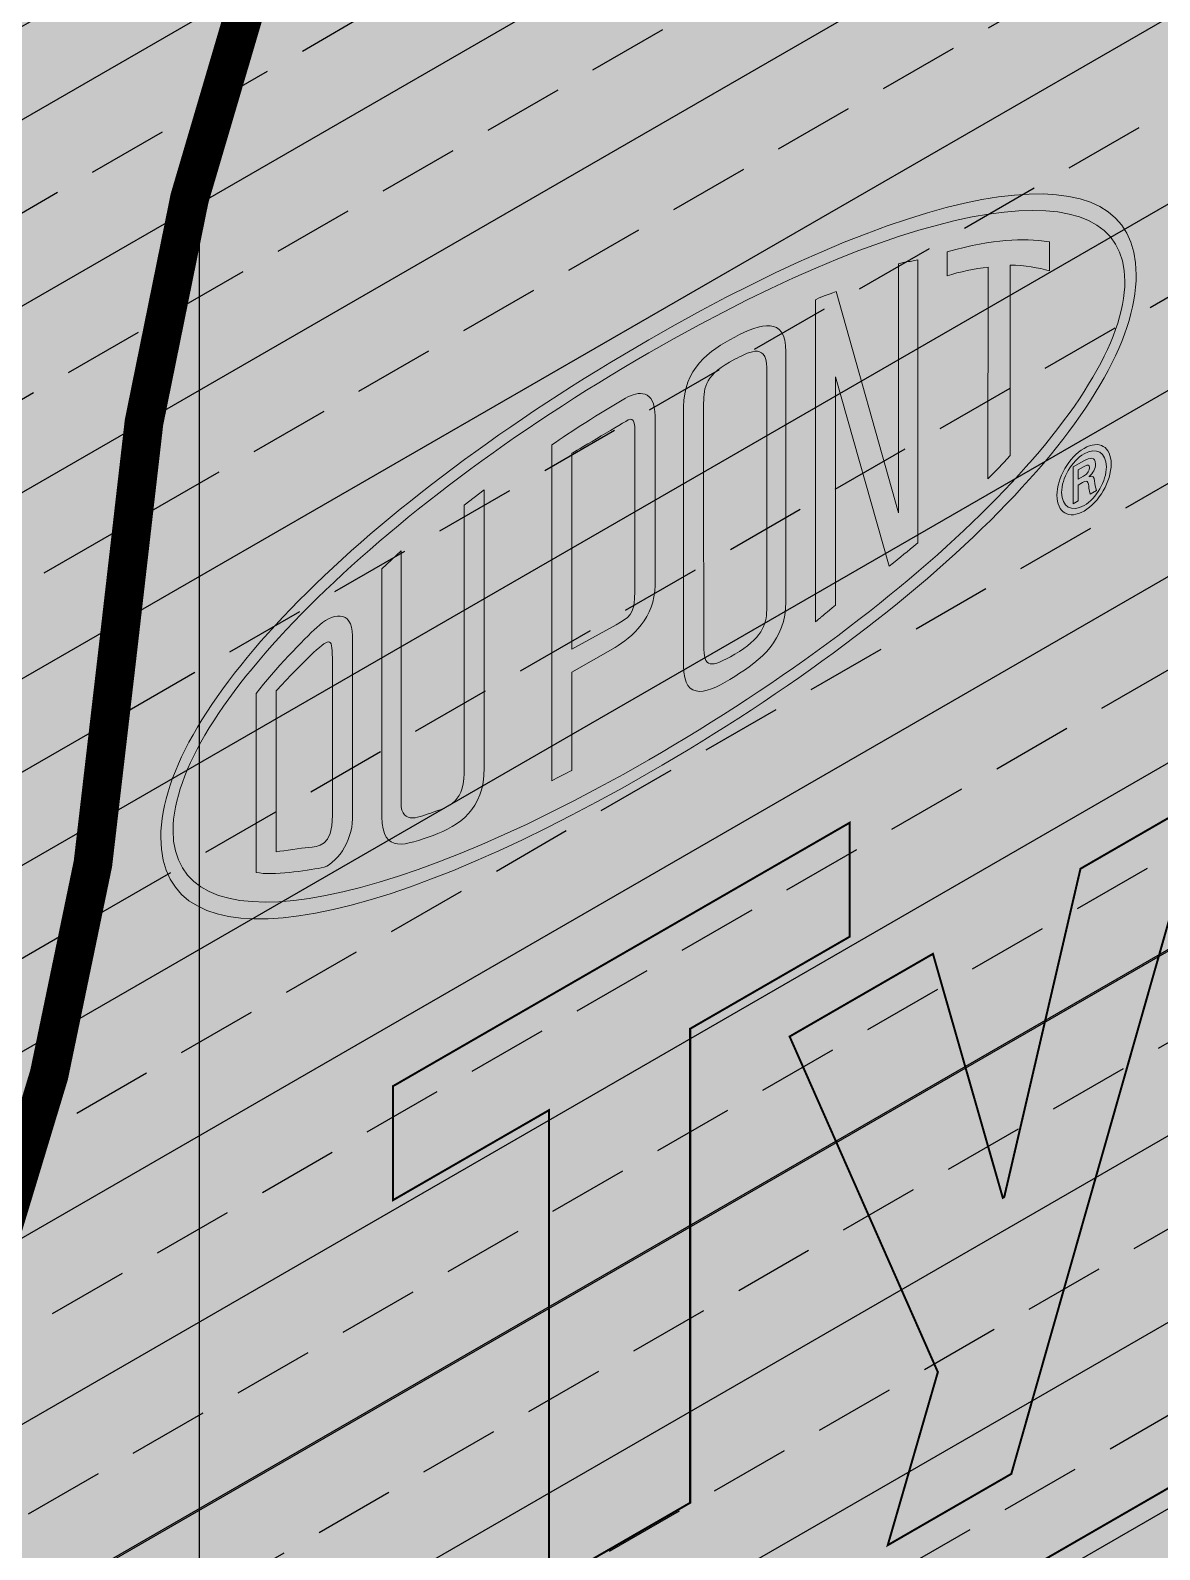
# Model space of a CAD drawing. Extents: x -263.2 to -212.2, y 313.3 to 379.3.
# Drawn here: x -245.456 to -242.835, y 362.443 to 365.973 of the extents above; entities that cross this region are included whole.
import ezdxf

# ---------------------------------------------------------------- set-up
doc = ezdxf.new("R2010")
doc.units = 0
doc.header["$LTSCALE"] = 1.5
doc.header["$MEASUREMENT"] = 0
doc.linetypes.add('DASHED', pattern=[0.75, 0.5, -0.25])
for name, color, linetype in [('DUPONTLOGO', 250, 'CONTINUOUS'), ('FASTENING', 250, 'CONTINUOUS'), ('STRUCTURE', 250, 'CONTINUOUS')]:
    doc.layers.add(name, color=color, linetype=linetype)
doc.layers.add('EXTERIOR INSULATION', color=7, linetype='CONTINUOUS', true_color=0xcdd69f)
doc.layers.add('Tyvek CommercialWrap', color=7, linetype='DASHED', true_color=0x00538e)
doc.layers.add('Metal Stud', color=250, linetype='CONTINUOUS', lineweight=18)

# ---------------------------------------------------------------- blocks, each defined once
blk = doc.blocks.new('SS-DGG')
at = {"layer": 'STRUCTURE'}
h = blk.add_hatch(dxfattribs=at)
h.set_pattern_fill('AR-SAND', color=256, scale=0.25, style=0)
h.set_pattern_definition([(37.5, (15.99485, -57.45396), (-0.0157483, 0.481706), [0, -0.38, 0, -0.425, 0, -0.40625]), (7.5, (15.99485, -57.45396), (0.442444, 0.7055365), [0, -0.205, 0, -0.3425, 0, -0.13125]), (327.5, (15.68735, -57.45396), (0.7785355, 0.0014148), [0, -0.125, 0, -0.45, 0, -0.5875]), (317.5, (15.68735, -57.45396), (0.7515317, 0.219419), [0, -0.0625, 0, -0.295, 0, -0.3375])])
h.paths.add_polyline_path([(-0.0117, 0.0068), (-0.2192, 0.1179), (-8.1193, -4.4432), (-7.9193, -4.5587)])
h.paths.add_polyline_path([(-7.9076, -4.5654), (-8.1193, -4.4432, 0.022024), (-9.3058, -5.9412, 0.0603), (-9.803, -6.8341, 0.04506), (-10.1455, -7.9507, 0.020731), (-10.3947, -9.4372, -0.044799), (-10.5831, -10.3034, -0.020914), (-10.7727, -10.8302, -0.055655), (-11.0762, -11.3876, -0.016125), (-11.6807, -12.1961, -0.033704), (-12.1663, -12.7262), (-13.2257, -13.7367), (-13.0257, -13.8522), (-13.0257, -13.8776), (-12.0006, -12.8999, 0.033704), (-11.4932, -12.3459, 0.016125), (-10.8794, -11.525, 0.055655), (-10.5505, -10.9208, 0.020914), (-10.3541, -10.3752, 0.044799), (-10.1565, -9.467, -0.020731), (-9.9106, -8.0002, -0.04506), (-9.5808, -6.9248, -0.06032), (-9.1114, -6.0821, -0.022567)])
h.paths.add_polyline_path([(-13.0257, -13.8522), (-13.2257, -13.7367), (-13.2275, -16.9246), (-13.0257, -16.8081)])
h.paths.add_polyline_path([(-13.0257, -16.8081), (-13.2275, -16.9246), (-13.2289, -19.2531), (-13.0257, -19.1358)])
h.paths.add_polyline_path([(-13.0257, -19.1358), (-13.2289, -19.2531), (-13.2294, -20.135), (-13.0257, -20.2526)])
at = {"layer": 'STRUCTURE', "true_color": 0xffff42}
blk.add_hatch(color=51, dxfattribs=at).paths.add_polyline_path([(-9.9106, -8.0002, 0.020731), (-10.1565, -9.467, -0.044799), (-10.3541, -10.3752, -0.020914), (-10.5505, -10.9208, -0.055655), (-10.8794, -11.525, -0.016125), (-11.4932, -12.3459, -0.033704), (-12.0006, -12.8999), (-13.0257, -13.8776), (-13.0257, -20.2526), (0, -12.7322), (0, 0), (-7.9076, -4.5654, 0.022896), (-9.128, -6.105, 0.058555), (-9.5808, -6.9248, 0.04506)])
blk = doc.blocks.new('CW logo')
at = {"layer": 'DUPONTLOGO', "lineweight": 35, "true_color": 0x00538e}
h = blk.add_hatch(color=154, dxfattribs=at)
h.paths.add_polyline_path([(0, 2.3551), (-0.3621, 2.1461), (-0.3621, 2.4109), (0.6981, 3.023), (0.6981, 2.7582), (0.3277, 2.5443), (0.3277, 1.443), (0, 1.2538)])
h.paths.add_polyline_path([(1.5206, 3.0816), (1.0732, 1.5101), (0.7864, 1.3445), (0.9027, 1.7466), (0.5586, 2.5262), (0.8913, 2.7183), (1.0535, 2.1515), (1.0568, 2.1534), (1.2338, 2.916)])
h.paths.add_polyline_path([(1.8645, 2.3303), (1.5515, 3.0995), (1.8826, 3.2906), (2.0448, 2.7182), (2.0481, 2.7201), (2.2218, 3.4864), (2.5118, 3.6539), (2.2004, 2.5242)])
h.paths.add_polyline_path([(2.8011, 3.2741), (2.8012, 3.2529), (2.8019, 3.2325), (2.8033, 3.2131), (2.8055, 3.1948), (2.8086, 3.1778), (2.8127, 3.1622), (2.8177, 3.1481), (2.8239, 3.1358), (2.8312, 3.1253), (2.8397, 3.1167), (2.8495, 3.1104), (2.8606, 3.1062), (2.8732, 3.1046), (2.8873, 3.1054), (2.903, 3.109), (2.9202, 3.1155), (2.9392, 3.1249), (2.9553, 3.1344), (2.9695, 3.1439), (2.9831, 3.1539), (2.996, 3.1644), (3.0082, 3.1755), (3.0197, 3.1871), (3.0304, 3.1991), (3.0404, 3.2117), (3.0497, 3.2247), (3.0581, 3.2382), (3.0658, 3.2522), (3.0728, 3.2665), (3.0789, 3.2813), (3.0842, 3.2965), (3.0887, 3.312), (3.0923, 3.328), (3.0951, 3.3443), (3.097, 3.3522), (3.1027, 3.3555), (3.1133, 3.3616), (3.1279, 3.37), (3.1459, 3.3804), (3.1668, 3.3925), (3.1896, 3.4057), (3.2139, 3.4197), (3.2389, 3.4341), (3.2639, 3.4485), (3.2883, 3.4626), (3.3114, 3.4759), (3.3324, 3.4881), (3.3508, 3.4987), (3.3659, 3.5074), (3.3769, 3.5138), (3.3832, 3.5174), (3.3839, 3.5107), (3.3812, 3.4883), (3.3775, 3.466), (3.3727, 3.4438), (3.3669, 3.4217), (3.3602, 3.3998), (3.3527, 3.378), (3.3443, 3.3565), (3.3351, 3.3353), (3.3253, 3.3144), (3.3148, 3.2937), (3.3037, 3.2735), (3.292, 3.2537), (3.2798, 3.2342), (3.2672, 3.2153), (3.2542, 3.1968), (3.2409, 3.1789), (3.2274, 3.1616), (3.2146, 3.1454), (3.2015, 3.1296), (3.1879, 3.1142), (3.174, 3.0992), (3.1598, 3.0846), (3.1453, 3.0704), (3.1305, 3.0567), (3.1154, 3.0433), (3.1001, 3.0303), (3.0845, 3.0177), (3.0687, 3.0055), (3.0527, 2.9937), (3.0365, 2.9823), (3.0201, 2.9712), (3.0036, 2.9605), (2.9869, 2.9502), (2.9702, 2.9403), (2.9189, 2.912), (2.867, 2.8866), (2.819, 2.8669), (2.7747, 2.8529), (2.7342, 2.8444), (2.6973, 2.8417), (2.6639, 2.8446), (2.634, 2.8532), (2.6075, 2.8674), (2.5843, 2.8874), (2.5643, 2.9131), (2.5475, 2.9444), (2.5338, 2.9816), (2.523, 3.0244), (2.5152, 3.073), (2.5102, 3.1274), (2.5079, 3.1875), (2.5087, 3.2437), (2.5131, 3.2956), (2.5213, 3.3468), (2.5329, 3.3974), (2.5479, 3.447), (2.5661, 3.4956), (2.5872, 3.5431), (2.6111, 3.5892), (2.6378, 3.6338), (2.6669, 3.6769), (2.6983, 3.7182), (2.7319, 3.7576), (2.7675, 3.7949), (2.8049, 3.8301), (2.844, 3.863), (2.8846, 3.8934), (2.9265, 3.9212), (2.9757, 3.9497), (3.0296, 3.9767), (3.0792, 3.9968), (3.1245, 4.0102), (3.1656, 4.0171), (3.2028, 4.0177), (3.2362, 4.0122), (3.2659, 4.0008), (3.292, 3.9836), (3.3147, 3.9608), (3.3342, 3.9327), (3.3505, 3.8994), (3.3639, 3.861), (3.3744, 3.8179), (3.3822, 3.7701), (3.3875, 3.7179), (3.3904, 3.6614), (3.3907, 3.6145), (3.3825, 3.6098), (3.3641, 3.5992), (3.3368, 3.5834), (3.3021, 3.5633), (3.2612, 3.5398), (3.2157, 3.5135), (3.1668, 3.4853), (3.1161, 3.4559), (3.0647, 3.4263), (3.0143, 3.3972), (2.966, 3.3693), (2.9214, 3.3436), (2.8818, 3.3207), (2.8486, 3.3015), (2.8232, 3.2868), (2.8069, 3.2774)])
h.paths.add_polyline_path([(3.4854, 3.2661), (3.4854, 4.6323), (3.7967, 4.812), (3.7967, 3.4459)])
h.paths.add_polyline_path([(3.7967, 3.9757), (4.0803, 4.5594), (4.4195, 4.7553), (4.1409, 4.1952), (4.4604, 3.8291), (4.0917, 3.6161)])
h.paths.add_polyline_path([(3.0072, 3.5861), (3.031, 3.5998), (3.0523, 3.6121), (3.0702, 3.6225), (3.0841, 3.6305), (3.0961, 3.6374), (3.096, 3.6468), (3.0955, 3.6559), (3.0948, 3.6649), (3.0937, 3.6736), (3.0924, 3.6821), (3.0908, 3.6904), (3.0889, 3.6984), (3.0868, 3.7061), (3.0843, 3.7135), (3.0816, 3.7207), (3.0786, 3.7275), (3.0753, 3.734), (3.0718, 3.7402), (3.0679, 3.746), (3.0639, 3.7514), (3.0595, 3.7564), (3.0549, 3.761), (3.0501, 3.7651), (3.0449, 3.7686), (3.0396, 3.7716), (3.0339, 3.7741), (3.028, 3.7759), (3.0218, 3.7772), (3.0154, 3.7778), (3.0087, 3.7779), (3.0018, 3.7772), (2.9946, 3.7759), (2.9871, 3.7739), (2.9794, 3.7711), (2.9714, 3.7677), (2.9631, 3.7635), (2.9546, 3.7585), (2.9405, 3.7493), (2.9224, 3.736), (2.9059, 3.7218), (2.8911, 3.707), (2.8779, 3.6914), (2.8661, 3.6752), (2.8557, 3.6584), (2.8466, 3.6411), (2.8386, 3.6232), (2.8318, 3.6048), (2.826, 3.586), (2.8211, 3.5668), (2.817, 3.5472), (2.8137, 3.5272), (2.811, 3.5069), (2.8089, 3.4864), (2.8079, 3.471), (2.8125, 3.4737), (2.8227, 3.4796), (2.8377, 3.4882), (2.8565, 3.4991), (2.8785, 3.5118), (2.9029, 3.5258), (2.9287, 3.5408), (2.9552, 3.5561), (2.9817, 3.5713)], flags=16)
at = {"layer": 'DUPONTLOGO', "true_color": 0xe0393d}
h = blk.add_hatch(color=242, dxfattribs=at)
edge = h.paths.add_edge_path()
edge.add_spline(control_points=[(1.3632, 4.2961), (1.3632, 4.6005), (0.8882, 4.5239), (0.232, 4.1451), (-0.4241, 3.7662), (-0.9012, 3.2932), (-0.9012, 2.9888), (-0.9012, 2.682), (-0.4241, 2.7598), (0.232, 3.1387), (0.8882, 3.5175), (1.3632, 3.9893), (1.3632, 4.2961)], knot_values=[0, 0, 0, 0, 1, 1, 1, 2, 2, 2, 3, 3, 3, 4, 4, 4, 4], degree=3, periodic=0)
edge = h.paths.add_edge_path(flags=16)
edge.add_spline(control_points=[(0.232, 4.1146), (-0.398, 3.7509), (-0.8728, 3.2794), (-0.8728, 3.0051)], knot_values=[1, 1, 1, 1, 2, 2, 2, 2], degree=3, periodic=0)
edge.add_spline(control_points=[(-0.8728, 3.0051), (-0.8728, 2.7285), (-0.398, 2.8054), (0.232, 3.1692)], knot_values=[0, 0, 0, 0, 1, 1, 1, 1], degree=3, periodic=0)
edge.add_spline(control_points=[(0.232, 3.1692), (0.862, 3.5329), (1.3368, 4.0043), (1.3368, 4.2809)], knot_values=[3, 3, 3, 3, 4, 4, 4, 4], degree=3, periodic=0)
edge.add_spline(control_points=[(1.3368, 4.2809), (1.3368, 4.5551), (0.862, 4.4783), (0.232, 4.1146)], knot_values=[2, 2, 2, 2, 3, 3, 3, 3], degree=3, periodic=0)
h = blk.add_hatch(color=242, dxfattribs=at)
edge = h.paths.add_edge_path()
edge.add_spline(control_points=[(0.9243, 4.2935), (0.9526, 4.3029), (0.9892, 4.3102), (1.0194, 4.3136), (1.0194, 4.3136), (1.0191, 3.8215), (1.0191, 3.8215), (1.0433, 3.8471), (1.0483, 3.8514), (1.0704, 3.8759), (1.0704, 3.8759), (1.0708, 4.3183), (1.0708, 4.3183), (1.103, 4.3182), (1.1378, 4.3121), (1.1619, 4.3052), (1.1619, 4.3052), (1.1619, 4.3728), (1.1619, 4.3728), (1.0955, 4.3809), (1.0371, 4.3798), (0.9243, 4.3495), (0.9243, 4.3495), (0.9243, 4.2935), (0.9243, 4.2935)], knot_values=[0, 0, 0, 0, 1, 1, 1, 2, 2, 2, 3, 3, 3, 4, 4, 4, 5, 5, 5, 6, 6, 6, 7, 7, 7, 8, 8, 8, 8], degree=3, periodic=0)
edge = h.paths.add_edge_path(flags=16)
edge.add_spline(control_points=[(0.5054, 3.5174), (0.5054, 3.4826), (0.4929, 3.45), (0.4313, 3.4144), (0.3744, 3.3816), (0.359, 3.3812), (0.3591, 3.4352), (0.3591, 3.4352), (0.359, 3.8209), (0.359, 3.8209), (0.359, 3.8209), (0.359, 3.9976), (0.359, 3.9976), (0.3591, 4.0348), (0.3633, 4.0652), (0.4313, 4.0995), (0.4575, 4.1127), (0.5054, 4.1427), (0.5054, 4.0798), (0.5054, 4.0798), (0.5054, 3.9055), (0.5054, 3.9055), (0.5054, 3.9055), (0.5054, 3.5174), (0.5054, 3.5174)], knot_values=[0, 0, 0, 0, 1, 1, 1, 2, 2, 2, 3, 3, 3, 4, 4, 4, 5, 5, 5, 6, 6, 6, 7, 7, 7, 8, 8, 8, 8], degree=3, periodic=0)
edge = h.paths.add_edge_path()
edge.add_spline(control_points=[(0.4313, 4.1509), (0.3709, 4.1207), (0.3125, 4.0753), (0.3125, 3.9893), (0.3125, 3.9893), (0.3125, 3.7941), (0.3125, 3.7941), (0.3125, 3.7941), (0.3125, 3.3874), (0.3125, 3.3874), (0.3125, 3.3014), (0.3709, 3.3235), (0.4313, 3.363), (0.4917, 3.4001), (0.55, 3.4478), (0.55, 3.5361), (0.55, 3.5361), (0.55, 3.9312), (0.55, 3.9312), (0.55, 3.9312), (0.55, 4.1171), (0.55, 4.1171), (0.55, 4.2008), (0.4917, 4.1834), (0.4313, 4.1509)], knot_values=[0, 0, 0, 0, 1, 1, 1, 2, 2, 2, 3, 3, 3, 4, 4, 4, 5, 5, 5, 6, 6, 6, 7, 7, 7, 8, 8, 8, 8], degree=3, periodic=0)
edge = h.paths.add_edge_path()
edge.add_spline(control_points=[(0.8111, 3.7428), (0.8111, 3.7428), (0.667, 4.2567), (0.667, 4.2567), (0.6429, 4.2475), (0.6446, 4.2508), (0.6185, 4.238), (0.6185, 4.238), (0.6185, 3.4897), (0.6185, 3.4897), (0.6434, 3.5101), (0.6206, 3.4915), (0.665, 3.5281), (0.665, 3.5281), (0.665, 4.0588), (0.665, 4.0588), (0.665, 4.0588), (0.7896, 3.6186), (0.7896, 3.6186), (0.8182, 3.6421), (0.8303, 3.6514), (0.856, 3.6732), (0.856, 3.6732), (0.856, 4.331), (0.856, 4.331), (0.8318, 4.3241), (0.8376, 4.3297), (0.8114, 4.3216), (0.8114, 4.3216), (0.8111, 3.7428), (0.8111, 3.7428)], knot_values=[0, 0, 0, 0, 1, 1, 1, 2, 2, 2, 3, 3, 3, 4, 4, 4, 5, 5, 5, 6, 6, 6, 7, 7, 7, 8, 8, 8, 9, 9, 9, 10, 10, 10, 10], degree=3, periodic=0)
edge = h.paths.add_edge_path(flags=16)
edge.add_spline(control_points=[(0.1995, 3.5615), (0.1995, 3.5034), (0.1841, 3.4994), (0.1556, 3.483), (0.1556, 3.483), (0.0531, 3.4261), (0.0531, 3.4261), (0.0531, 3.4261), (0.0531, 3.6443), (0.0531, 3.6443), (0.0531, 3.6443), (0.0531, 3.8811), (0.0531, 3.8811), (0.0592, 3.8846), (0.1561, 3.9425), (0.1841, 3.9587), (0.1986, 3.9672), (0.1995, 3.9451), (0.1995, 3.931), (0.1995, 3.931), (0.1995, 3.7289), (0.1995, 3.7289), (0.1995, 3.7289), (0.1995, 3.5615), (0.1995, 3.5615)], knot_values=[0, 0, 0, 0, 1, 1, 1, 2, 2, 2, 3, 3, 3, 4, 4, 4, 5, 5, 5, 6, 6, 6, 7, 7, 7, 8, 8, 8, 8], degree=3, periodic=0)
edge = h.paths.add_edge_path()
edge.add_spline(control_points=[(0.1776, 4.0091), (0.1173, 3.9743), (0.0488, 3.9301), (0.0065, 3.901), (0.0065, 3.901), (0.0065, 3.6174), (0.0065, 3.6174), (0.0065, 3.6174), (0.0065, 3.12), (0.0065, 3.12), (0.0206, 3.1282), (0.039, 3.1365), (0.0531, 3.1446), (0.0531, 3.1446), (0.0531, 3.3724), (0.0531, 3.3724), (0.0531, 3.3724), (0.1535, 3.4303), (0.1535, 3.4303), (0.1918, 3.4524), (0.2461, 3.5001), (0.2461, 3.5745), (0.2461, 3.5745), (0.2461, 3.7557), (0.2461, 3.7557), (0.2461, 3.7557), (0.2461, 3.9672), (0.2461, 3.9672), (0.2461, 4.03), (0.2078, 4.0265), (0.1776, 4.0091)], knot_values=[0, 0, 0, 0, 1, 1, 1, 2, 2, 2, 3, 3, 3, 4, 4, 4, 5, 5, 5, 6, 6, 6, 7, 7, 7, 8, 8, 8, 9, 9, 9, 10, 10, 10, 10], degree=3, periodic=0)
edge = h.paths.add_edge_path()
edge.add_spline(control_points=[(-0.1969, 3.1374), (-0.1969, 3.0647), (-0.243, 3.0576), (-0.2692, 3.0472), (-0.2974, 3.0378), (-0.3434, 3.0146), (-0.3434, 3.069), (-0.3434, 3.069), (-0.3434, 3.6548), (-0.3434, 3.6548), (-0.3434, 3.6548), (-0.3879, 3.6128), (-0.3879, 3.6128), (-0.3879, 3.6128), (-0.3879, 3.0365), (-0.3879, 3.0365), (-0.3879, 2.9482), (-0.3316, 2.9713), (-0.2691, 2.9934), (-0.2088, 3.0167), (-0.1504, 3.0527), (-0.1504, 3.1503), (-0.1504, 3.1503), (-0.1504, 3.7964), (-0.1504, 3.7964), (-0.1504, 3.7964), (-0.1969, 3.7603), (-0.1969, 3.7603), (-0.1969, 3.7603), (-0.1969, 3.1374), (-0.1969, 3.1374)], knot_values=[0, 0, 0, 0, 1, 1, 1, 2, 2, 2, 3, 3, 3, 4, 4, 4, 5, 5, 5, 6, 6, 6, 7, 7, 7, 8, 8, 8, 9, 9, 9, 10, 10, 10, 10], degree=3, periodic=0)
edge = h.paths.add_edge_path(flags=16)
edge.add_spline(control_points=[(-0.5029, 3.0398), (-0.5029, 2.9661), (-0.5361, 2.9688), (-0.5582, 2.9653), (-0.5764, 2.9641), (-0.6131, 2.9578), (-0.6333, 2.9554), (-0.6333, 2.9554), (-0.6333, 3.248), (-0.6333, 3.248), (-0.6333, 3.248), (-0.6333, 3.3291), (-0.6333, 3.3291), (-0.6111, 3.3536), (-0.5663, 3.4001), (-0.5469, 3.418), (-0.5053, 3.4554), (-0.5029, 3.454), (-0.5029, 3.3954), (-0.5029, 3.3954), (-0.5029, 3.3233), (-0.5029, 3.3233), (-0.5029, 3.3233), (-0.5029, 3.0398), (-0.5029, 3.0398)], knot_values=[0, 0, 0, 0, 1, 1, 1, 2, 2, 2, 3, 3, 3, 4, 4, 4, 5, 5, 5, 6, 6, 6, 7, 7, 7, 8, 8, 8, 8], degree=3, periodic=0)
edge = h.paths.add_edge_path()
edge.add_spline(control_points=[(-0.5389, 3.4768), (-0.5691, 3.4501), (-0.6375, 3.3781), (-0.6798, 3.3234), (-0.6798, 3.3234), (-0.6798, 3.2212), (-0.6798, 3.2212), (-0.6798, 3.2212), (-0.6798, 2.9074), (-0.6798, 2.9074), (-0.6415, 2.8993), (-0.5631, 2.912), (-0.5288, 2.9179), (-0.4947, 2.9236), (-0.4563, 2.9807), (-0.4563, 3.0318), (-0.4563, 3.0318), (-0.4563, 3.3502), (-0.4563, 3.3502), (-0.4563, 3.3502), (-0.4563, 3.4571), (-0.4563, 3.4571), (-0.4563, 3.5198), (-0.5047, 3.5106), (-0.5389, 3.4768)], knot_values=[0, 0, 0, 0, 1, 1, 1, 2, 2, 2, 3, 3, 3, 4, 4, 4, 5, 5, 5, 6, 6, 6, 7, 7, 7, 8, 8, 8, 8], degree=3, periodic=0)
h = blk.add_hatch(color=242, dxfattribs=at)
edge = h.paths.add_edge_path()
edge.add_spline(control_points=[(1.3051, 3.8564), (1.3051, 3.8965), (1.2771, 3.9128), (1.2422, 3.8927)], knot_values=[3, 3, 3, 3, 4, 4, 4, 4], degree=3, periodic=0)
edge.add_spline(control_points=[(1.2422, 3.8927), (1.2072, 3.8725), (1.179, 3.8237), (1.179, 3.7836)], knot_values=[0, 0, 0, 0, 1, 1, 1, 1], degree=3, periodic=0)
edge.add_spline(control_points=[(1.179, 3.7836), (1.179, 3.7431), (1.2072, 3.7269), (1.2422, 3.7471)], knot_values=[1, 1, 1, 1, 2, 2, 2, 2], degree=3, periodic=0)
edge.add_spline(control_points=[(1.2422, 3.7471), (1.2771, 3.7672), (1.3051, 3.816), (1.3051, 3.8564)], knot_values=[2, 2, 2, 2, 3, 3, 3, 3], degree=3, periodic=0)
edge = h.paths.add_edge_path(flags=16)
edge.add_spline(control_points=[(1.2422, 3.8799), (1.2709, 3.8964), (1.294, 3.883), (1.294, 3.85)], knot_values=[2, 2, 2, 2, 3, 3, 3, 3], degree=3, periodic=0)
edge.add_spline(control_points=[(1.294, 3.85), (1.294, 3.8167), (1.2709, 3.7765), (1.2422, 3.7599)], knot_values=[3, 3, 3, 3, 4, 4, 4, 4], degree=3, periodic=0)
edge.add_spline(control_points=[(1.2422, 3.7599), (1.2134, 3.7433), (1.1901, 3.7567), (1.19, 3.79)], knot_values=[0, 0, 0, 0, 1, 1, 1, 1], degree=3, periodic=0)
edge.add_spline(control_points=[(1.19, 3.79), (1.19, 3.8229), (1.2134, 3.8632), (1.2422, 3.8799)], knot_values=[1, 1, 1, 1, 2, 2, 2, 2], degree=3, periodic=0)
h = blk.add_hatch(color=242, dxfattribs=at)
edge = h.paths.add_edge_path(flags=16)
edge.add_spline(control_points=[(1.241, 3.8279), (1.241, 3.8279), (1.2288, 3.8208), (1.2288, 3.8208), (1.2288, 3.8208), (1.2288, 3.8428), (1.2288, 3.8428), (1.2288, 3.8428), (1.2427, 3.8508), (1.2427, 3.8508), (1.2519, 3.8561), (1.2544, 3.8543), (1.2544, 3.8478), (1.2544, 3.8413), (1.2519, 3.8347), (1.241, 3.8279)], knot_values=[0, 0, 0, 0, 1, 1, 1, 2, 2, 2, 3, 3, 3, 4, 4, 4, 5, 5, 5, 5], degree=3, periodic=0)
edge = h.paths.add_edge_path()
edge.add_spline(control_points=[(1.2538, 3.8266), (1.2538, 3.8266), (1.2538, 3.8271), (1.2538, 3.8271), (1.2636, 3.835), (1.2689, 3.8457), (1.2689, 3.8556), (1.2689, 3.875), (1.2548, 3.8711), (1.2413, 3.8633), (1.2413, 3.8633), (1.2172, 3.8494), (1.2172, 3.8494), (1.2172, 3.8494), (1.2172, 3.7639), (1.2172, 3.7639), (1.2172, 3.7639), (1.2288, 3.7706), (1.2288, 3.7706), (1.2288, 3.7706), (1.2288, 3.8075), (1.2288, 3.8075), (1.2288, 3.8075), (1.2385, 3.8131), (1.2385, 3.8131), (1.2425, 3.8151), (1.2464, 3.8177), (1.2492, 3.8158), (1.2526, 3.8137), (1.2526, 3.807), (1.2535, 3.8001), (1.2539, 3.7953), (1.2551, 3.7906), (1.256, 3.7862), (1.256, 3.7862), (1.2707, 3.7947), (1.2707, 3.7947), (1.2682, 3.801), (1.2674, 3.8095), (1.2663, 3.8171), (1.2652, 3.8256), (1.264, 3.8302), (1.2538, 3.8266)], knot_values=[0, 0, 0, 0, 1, 1, 1, 2, 2, 2, 3, 3, 3, 4, 4, 4, 5, 5, 5, 6, 6, 6, 7, 7, 7, 8, 8, 8, 9, 9, 9, 10, 10, 10, 11, 11, 11, 12, 12, 12, 13, 13, 13, 14, 14, 14, 14], degree=3, periodic=0)
h = blk.add_hatch(color=242, dxfattribs=at)
h.paths.add_polyline_path([(1.2477, 3.8164), (1.2475, 3.8164), (1.248, 3.8164)])
h.paths.add_polyline_path([(1.2456, 3.8163), (1.2453, 3.8162), (1.2458, 3.8163)])
h.paths.add_polyline_path([(1.2467, 3.8165), (1.2464, 3.8164), (1.2469, 3.8165)])
h.paths.add_polyline_path([(1.2414, 3.8146), (1.2409, 3.8144), (1.2416, 3.8147)])
at = {"layer": 'DUPONTLOGO', "color": 154, "lineweight": 35, "true_color": 0x00538e, "const_width": 0.00471}
for points in [[(4.4855, 2.5897), (4.4855, 3.2366), (0, 0.647), (0, 0), (4.4855, 2.5897)], [(1.5206, 3.0816), (1.0732, 1.5101), (0.7864, 1.3445), (0.9027, 1.7466), (0.5586, 2.5262), (0.8913, 2.7183), (1.0535, 2.1515), (1.0568, 2.1534), (1.2338, 2.916), (1.5206, 3.0816)], [(0, 2.3551), (-0.3621, 2.1461), (-0.3621, 2.4109), (0.6981, 3.023), (0.6981, 2.7582), (0.3277, 2.5443), (0.3277, 1.443), (0, 1.2538), (0, 2.3551)]]:
    blk.add_lwpolyline(points, dxfattribs=at)
at = {"layer": 'DUPONTLOGO', "color": 242, "lineweight": 0, "true_color": 0xe0393d}
for points, knots in [([(1.3632, 4.2961), (1.3632, 4.6005), (0.8882, 4.5239), (0.232, 4.1451), (-0.4241, 3.7662), (-0.9012, 3.2932), (-0.9012, 2.9888), (-0.9012, 2.682), (-0.4241, 2.7598), (0.232, 3.1387), (0.8882, 3.5175), (1.3632, 3.9893), (1.3632, 4.2961)], [0, 0, 0, 0, 1, 1, 1, 2, 2, 2, 3, 3, 3, 4, 4, 4, 4]), ([(0.232, 3.1692), (-0.398, 2.8054), (-0.8728, 2.7285), (-0.8728, 3.0051), (-0.8728, 3.2794), (-0.398, 3.7509), (0.232, 4.1146), (0.862, 4.4783), (1.3368, 4.5551), (1.3368, 4.2809), (1.3368, 4.0043), (0.862, 3.5329), (0.232, 3.1692)], [0, 0, 0, 0, 1, 1, 1, 2, 2, 2, 3, 3, 3, 4, 4, 4, 4]), ([(0.9243, 4.2935), (0.9526, 4.3029), (0.9892, 4.3102), (1.0194, 4.3136), (1.0194, 4.3136), (1.0191, 3.8215), (1.0191, 3.8215), (1.0433, 3.8471), (1.0483, 3.8514), (1.0704, 3.8759), (1.0704, 3.8759), (1.0708, 4.3183), (1.0708, 4.3183), (1.103, 4.3182), (1.1378, 4.3121), (1.1619, 4.3052), (1.1619, 4.3052), (1.1619, 4.3728), (1.1619, 4.3728), (1.0955, 4.3809), (1.0371, 4.3798), (0.9243, 4.3495), (0.9243, 4.3495), (0.9243, 4.2935), (0.9243, 4.2935)], [0, 0, 0, 0, 1, 1, 1, 2, 2, 2, 3, 3, 3, 4, 4, 4, 5, 5, 5, 6, 6, 6, 7, 7, 7, 8, 8, 8, 8]), ([(0.8111, 3.7428), (0.8111, 3.7428), (0.667, 4.2567), (0.667, 4.2567), (0.6429, 4.2475), (0.6446, 4.2508), (0.6185, 4.238), (0.6185, 4.238), (0.6185, 3.4897), (0.6185, 3.4897), (0.6434, 3.5101), (0.6206, 3.4915), (0.665, 3.5281), (0.665, 3.5281), (0.665, 4.0588), (0.665, 4.0588), (0.665, 4.0588), (0.7896, 3.6186), (0.7896, 3.6186), (0.8182, 3.6421), (0.8303, 3.6514), (0.856, 3.6732), (0.856, 3.6732), (0.856, 4.331), (0.856, 4.331), (0.8318, 4.3241), (0.8376, 4.3297), (0.8114, 4.3216), (0.8114, 4.3216), (0.8111, 3.7428), (0.8111, 3.7428)], [0, 0, 0, 0, 1, 1, 1, 2, 2, 2, 3, 3, 3, 4, 4, 4, 5, 5, 5, 6, 6, 6, 7, 7, 7, 8, 8, 8, 9, 9, 9, 10, 10, 10, 10]), ([(0.4313, 4.1509), (0.3709, 4.1207), (0.3125, 4.0753), (0.3125, 3.9893), (0.3125, 3.9893), (0.3125, 3.7941), (0.3125, 3.7941), (0.3125, 3.7941), (0.3125, 3.3874), (0.3125, 3.3874), (0.3125, 3.3014), (0.3709, 3.3235), (0.4313, 3.363), (0.4917, 3.4001), (0.55, 3.4478), (0.55, 3.5361), (0.55, 3.5361), (0.55, 3.9312), (0.55, 3.9312), (0.55, 3.9312), (0.55, 4.1171), (0.55, 4.1171), (0.55, 4.2008), (0.4917, 4.1834), (0.4313, 4.1509)], [0, 0, 0, 0, 1, 1, 1, 2, 2, 2, 3, 3, 3, 4, 4, 4, 5, 5, 5, 6, 6, 6, 7, 7, 7, 8, 8, 8, 8]), ([(0.5054, 3.5174), (0.5054, 3.4826), (0.4929, 3.45), (0.4313, 3.4144), (0.3744, 3.3816), (0.359, 3.3812), (0.3591, 3.4352), (0.3591, 3.4352), (0.359, 3.8209), (0.359, 3.8209), (0.359, 3.8209), (0.359, 3.9976), (0.359, 3.9976), (0.3591, 4.0348), (0.3633, 4.0652), (0.4313, 4.0995), (0.4575, 4.1127), (0.5054, 4.1427), (0.5054, 4.0798), (0.5054, 4.0798), (0.5054, 3.9055), (0.5054, 3.9055), (0.5054, 3.9055), (0.5054, 3.5174), (0.5054, 3.5174)], [0, 0, 0, 0, 1, 1, 1, 2, 2, 2, 3, 3, 3, 4, 4, 4, 5, 5, 5, 6, 6, 6, 7, 7, 7, 8, 8, 8, 8]), ([(0.1776, 4.0091), (0.1173, 3.9743), (0.0488, 3.9301), (0.0065, 3.901), (0.0065, 3.901), (0.0065, 3.6174), (0.0065, 3.6174), (0.0065, 3.6174), (0.0065, 3.12), (0.0065, 3.12), (0.0206, 3.1282), (0.039, 3.1365), (0.0531, 3.1446), (0.0531, 3.1446), (0.0531, 3.3724), (0.0531, 3.3724), (0.0531, 3.3724), (0.1535, 3.4303), (0.1535, 3.4303), (0.1918, 3.4524), (0.2461, 3.5001), (0.2461, 3.5745), (0.2461, 3.5745), (0.2461, 3.7557), (0.2461, 3.7557), (0.2461, 3.7557), (0.2461, 3.9672), (0.2461, 3.9672), (0.2461, 4.03), (0.2078, 4.0265), (0.1776, 4.0091)], [0, 0, 0, 0, 1, 1, 1, 2, 2, 2, 3, 3, 3, 4, 4, 4, 5, 5, 5, 6, 6, 6, 7, 7, 7, 8, 8, 8, 9, 9, 9, 10, 10, 10, 10]), ([(0.1995, 3.5615), (0.1995, 3.5034), (0.1841, 3.4994), (0.1556, 3.483), (0.1556, 3.483), (0.0531, 3.4261), (0.0531, 3.4261), (0.0531, 3.4261), (0.0531, 3.6443), (0.0531, 3.6443), (0.0531, 3.6443), (0.0531, 3.8811), (0.0531, 3.8811), (0.0592, 3.8846), (0.1561, 3.9425), (0.1841, 3.9587), (0.1986, 3.9672), (0.1995, 3.9451), (0.1995, 3.931), (0.1995, 3.931), (0.1995, 3.7289), (0.1995, 3.7289), (0.1995, 3.7289), (0.1995, 3.5615), (0.1995, 3.5615)], [0, 0, 0, 0, 1, 1, 1, 2, 2, 2, 3, 3, 3, 4, 4, 4, 5, 5, 5, 6, 6, 6, 7, 7, 7, 8, 8, 8, 8]), ([(1.2422, 3.8927), (1.2072, 3.8725), (1.179, 3.8237), (1.179, 3.7836), (1.179, 3.7431), (1.2072, 3.7269), (1.2422, 3.7471), (1.2771, 3.7672), (1.3051, 3.816), (1.3051, 3.8564), (1.3051, 3.8965), (1.2771, 3.9128), (1.2422, 3.8927)], [0, 0, 0, 0, 1, 1, 1, 2, 2, 2, 3, 3, 3, 4, 4, 4, 4]), ([(1.2422, 3.7599), (1.2134, 3.7433), (1.1901, 3.7567), (1.19, 3.79), (1.19, 3.8229), (1.2134, 3.8632), (1.2422, 3.8799), (1.2709, 3.8964), (1.294, 3.883), (1.294, 3.85), (1.294, 3.8167), (1.2709, 3.7765), (1.2422, 3.7599)], [0, 0, 0, 0, 1, 1, 1, 2, 2, 2, 3, 3, 3, 4, 4, 4, 4]), ([(1.2538, 3.8266), (1.2538, 3.8266), (1.2538, 3.8271), (1.2538, 3.8271), (1.2636, 3.835), (1.2689, 3.8457), (1.2689, 3.8556), (1.2689, 3.875), (1.2548, 3.8711), (1.2413, 3.8633), (1.2413, 3.8633), (1.2172, 3.8494), (1.2172, 3.8494), (1.2172, 3.8494), (1.2172, 3.7639), (1.2172, 3.7639), (1.2172, 3.7639), (1.2288, 3.7706), (1.2288, 3.7706), (1.2288, 3.7706), (1.2288, 3.8075), (1.2288, 3.8075), (1.2288, 3.8075), (1.2385, 3.8131), (1.2385, 3.8131), (1.2425, 3.8151), (1.2464, 3.8177), (1.2492, 3.8158), (1.2526, 3.8137), (1.2526, 3.807), (1.2535, 3.8001), (1.2539, 3.7953), (1.2551, 3.7906), (1.256, 3.7862), (1.256, 3.7862), (1.2707, 3.7947), (1.2707, 3.7947), (1.2682, 3.801), (1.2674, 3.8095), (1.2663, 3.8171), (1.2652, 3.8256), (1.264, 3.8302), (1.2538, 3.8266)], [0, 0, 0, 0, 1, 1, 1, 2, 2, 2, 3, 3, 3, 4, 4, 4, 5, 5, 5, 6, 6, 6, 7, 7, 7, 8, 8, 8, 9, 9, 9, 10, 10, 10, 11, 11, 11, 12, 12, 12, 13, 13, 13, 14, 14, 14, 14]), ([(1.241, 3.8279), (1.241, 3.8279), (1.2288, 3.8208), (1.2288, 3.8208), (1.2288, 3.8208), (1.2288, 3.8428), (1.2288, 3.8428), (1.2288, 3.8428), (1.2427, 3.8508), (1.2427, 3.8508), (1.2519, 3.8561), (1.2544, 3.8543), (1.2544, 3.8478), (1.2544, 3.8413), (1.2519, 3.8347), (1.241, 3.8279)], [0, 0, 0, 0, 1, 1, 1, 2, 2, 2, 3, 3, 3, 4, 4, 4, 5, 5, 5, 5]), ([(-0.1969, 3.1374), (-0.1969, 3.0647), (-0.243, 3.0576), (-0.2692, 3.0472), (-0.2974, 3.0378), (-0.3434, 3.0146), (-0.3434, 3.069), (-0.3434, 3.069), (-0.3434, 3.6548), (-0.3434, 3.6548), (-0.3434, 3.6548), (-0.3879, 3.6128), (-0.3879, 3.6128), (-0.3879, 3.6128), (-0.3879, 3.0365), (-0.3879, 3.0365), (-0.3879, 2.9482), (-0.3316, 2.9713), (-0.2691, 2.9934), (-0.2088, 3.0167), (-0.1504, 3.0527), (-0.1504, 3.1503), (-0.1504, 3.1503), (-0.1504, 3.7964), (-0.1504, 3.7964), (-0.1504, 3.7964), (-0.1969, 3.7603), (-0.1969, 3.7603), (-0.1969, 3.7603), (-0.1969, 3.1374), (-0.1969, 3.1374)], [0, 0, 0, 0, 1, 1, 1, 2, 2, 2, 3, 3, 3, 4, 4, 4, 5, 5, 5, 6, 6, 6, 7, 7, 7, 8, 8, 8, 9, 9, 9, 10, 10, 10, 10]), ([(-0.5389, 3.4768), (-0.5691, 3.4501), (-0.6375, 3.3781), (-0.6798, 3.3234), (-0.6798, 3.3234), (-0.6798, 3.2212), (-0.6798, 3.2212), (-0.6798, 3.2212), (-0.6798, 2.9074), (-0.6798, 2.9074), (-0.6415, 2.8993), (-0.5631, 2.912), (-0.5288, 2.9179), (-0.4947, 2.9236), (-0.4563, 2.9807), (-0.4563, 3.0318), (-0.4563, 3.0318), (-0.4563, 3.3502), (-0.4563, 3.3502), (-0.4563, 3.3502), (-0.4563, 3.4571), (-0.4563, 3.4571), (-0.4563, 3.5198), (-0.5047, 3.5106), (-0.5389, 3.4768)], [0, 0, 0, 0, 1, 1, 1, 2, 2, 2, 3, 3, 3, 4, 4, 4, 5, 5, 5, 6, 6, 6, 7, 7, 7, 8, 8, 8, 8]), ([(-0.5029, 3.0398), (-0.5029, 2.9661), (-0.5361, 2.9688), (-0.5582, 2.9653), (-0.5764, 2.9641), (-0.6131, 2.9578), (-0.6333, 2.9554), (-0.6333, 2.9554), (-0.6333, 3.248), (-0.6333, 3.248), (-0.6333, 3.248), (-0.6333, 3.3291), (-0.6333, 3.3291), (-0.6111, 3.3536), (-0.5663, 3.4001), (-0.5469, 3.418), (-0.5053, 3.4554), (-0.5029, 3.454), (-0.5029, 3.3954), (-0.5029, 3.3954), (-0.5029, 3.3233), (-0.5029, 3.3233), (-0.5029, 3.3233), (-0.5029, 3.0398), (-0.5029, 3.0398)], [0, 0, 0, 0, 1, 1, 1, 2, 2, 2, 3, 3, 3, 4, 4, 4, 5, 5, 5, 6, 6, 6, 7, 7, 7, 8, 8, 8, 8])]:
    blk.add_open_spline(points, degree=3, knots=knots, dxfattribs=at)

msp = doc.modelspace()

# ---------------------------------------------------------------- hatches: boundary and pattern name
at = {"layer": 'EXTERIOR INSULATION', "linetype": 'Continuous'}
for points in [[(-236.3428, 373.6755), (-237.163, 374.149), (-245.0134, 369.6166, 0.179014), (-247.0708, 365.0793, -0.133967), (-247.881, 362.773, -0.067815), (-250.1182, 360.3206), (-250.1182, 354.5164), (-249.2986, 354.0432), (-249.298, 354.0435), (-249.298, 359.8471, 0.067815), (-247.0608, 362.2994, 0.133967), (-246.2506, 364.6058, -0.179014), (-244.1932, 369.1431)], [(-236.3428, 373.6755), (-244.1932, 369.1431, 0.179014), (-246.2506, 364.6058, -0.133967), (-247.0608, 362.2994, -0.067815), (-249.298, 359.8471), (-249.298, 354.0435), (-236.3428, 361.5315)]]:
    msp.add_hatch(color=256, dxfattribs=at).paths.add_polyline_path(points)
h = msp.add_hatch(dxfattribs=at)
h.set_pattern_fill('ANSI33', color=250, scale=3, angle=105, style=0)
h.paths.add_polyline_path([(-236.3428, 373.6755), (-237.163, 374.149), (-245.0134, 369.6166, 0.179014), (-247.0708, 365.0793, -0.133967), (-247.881, 362.773, -0.067815), (-250.1182, 360.3206), (-250.1182, 354.5164), (-249.2986, 354.0432), (-249.298, 354.0435), (-249.298, 359.8471, 0.067815), (-247.0608, 362.2994, 0.133967), (-246.2506, 364.6058, -0.179014), (-244.1932, 369.1431)])
h = msp.add_hatch(dxfattribs=at)
h.set_pattern_fill('ANSI33', color=250, scale=1.5, angle=345, style=0)
h.paths.add_polyline_path([(-236.3428, 373.6755), (-244.1932, 369.1431, 0.179014), (-246.2506, 364.6058, -0.133967), (-247.0608, 362.2994, -0.067815), (-249.298, 359.8471), (-249.298, 354.0435), (-236.3428, 361.5315)])
at = {"layer": 'Tyvek CommercialWrap', "true_color": 0xffffff}
msp.add_hatch(color=7, dxfattribs=at).paths.add_polyline_path([(-243.5723, 368.3468, 0.173615), (-245.2532, 364.5344, -0.133967), (-246.2378, 361.7314, -0.053868), (-248.1034, 359.5687), (-248.1024, 358.4221), (-247.9292, 358.1343), (-247.94, 355.7905), (-236.3428, 362.4935), (-236.3428, 372.5208)])
at = {"layer": 'Tyvek CommercialWrap', "linetype": 'Continuous', "true_color": 0x00538e}
h = msp.add_hatch(dxfattribs=at)
h.set_pattern_fill('ANSI31', color=154, scale=30, angle=165, style=0)
h.set_pattern_definition([(210, (-972.566, -525.143), (1.875, -3.247595), [])])
h.paths.add_polyline_path([(-236.3428, 372.5208), (-243.5723, 368.3468, 0.173615), (-245.2532, 364.5344, -0.133967), (-246.2378, 361.7314, -0.053868), (-248.1034, 359.5687), (-248.1024, 358.4221), (-247.9292, 358.1343), (-247.94, 355.7905), (-236.3428, 362.4935)])
h = msp.add_hatch(dxfattribs=at)
h.set_pattern_fill('ANSI31', color=154, scale=30, angle=225, style=0)
h.set_pattern_definition([(270, (-972.566, -525.143), (3.75, -9e-16), [])])
h.paths.add_polyline_path([(-236.3428, 372.5208), (-243.5723, 368.3468, 0.173615), (-245.2532, 364.5344, -0.133967), (-246.2378, 361.7314, -0.053868), (-248.1034, 359.5687), (-248.1024, 358.4221), (-247.9292, 358.1343), (-247.94, 355.7905), (-236.3428, 362.4935)])

# ---------------------------------------------------------------- linework, layer by layer
at = {"layer": 'EXTERIOR INSULATION', "color": 250, "linetype": 'Continuous', "flags": 128}
msp.add_lwpolyline([(-250.1182, 354.5164), (-249.298, 354.0429), (-249.298, 359.8471, 0.067815), (-247.0608, 362.2994, 0.133967), (-246.2506, 364.6058, -0.179014), (-244.1932, 369.1431), (-236.3428, 373.6755), (-237.163, 374.149), (-245.0134, 369.6166, 0.179014), (-247.0708, 365.0793, -0.133967), (-247.881, 362.773, -0.067815), (-250.1182, 360.3206)], format="xyb", close=True, dxfattribs=at)
at = {"layer": 'Tyvek CommercialWrap', "const_width": 0.09, "flags": 128}
msp.add_lwpolyline([(-236.3428, 372.5208), (-236.3428, 362.4935), (-247.94, 355.7905), (-247.9292, 358.1343), (-248.1024, 358.4221), (-248.1034, 359.5687, 0.053868), (-246.2378, 361.7314, 0.133967), (-245.2532, 364.5344, -0.173615), (-243.5723, 368.3468)], format="xyb", close=True, dxfattribs=at)

# ---------------------------------------------------------------- block references
at = {"layer": 'FASTENING', "color": 5}
msp.add_blockref('CW logo', (-244.2523, 361.109), dxfattribs=at)
at = {"layer": 'Metal Stud', "color": 1}
msp.add_blockref('SS-DGG', (-237.413, 374.582), dxfattribs=at)

doc.saveas('drawing.dxf')
